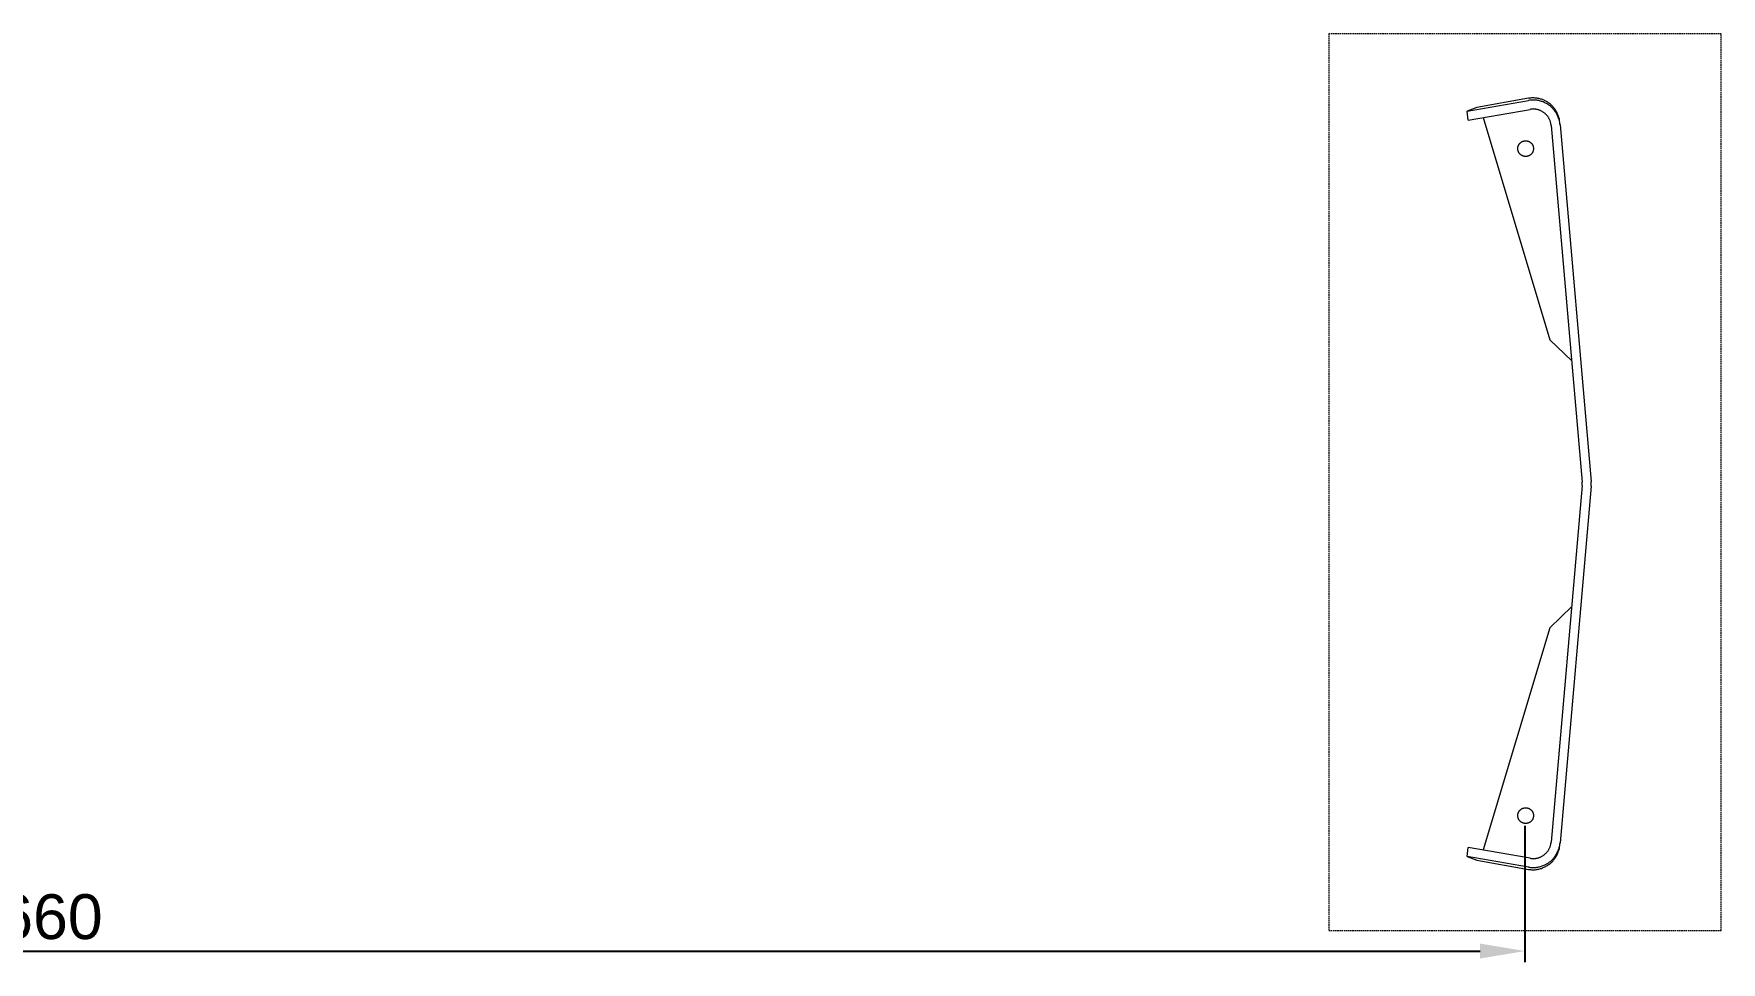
# Model space of a CAD drawing. Header units: millimetres. Extents: x -198 to 5031, y 124 to 3375.
# Drawn here: x 1516 to 3021, y 124 to 952 of the extents above; entities that cross this region are included whole.
import ezdxf

# ---------------------------------------------------------------- set-up
doc = ezdxf.new("R2010")
doc.units = ezdxf.units.MM
doc.linetypes.add('HIDDEN', pattern=[1.905, 1.27, -0.635])
for name, color, linetype, lineweight in [('ZANO_R', 7, 'Continuous', 0), ('ZANO_R_przerywana', 7, 'HIDDEN', 0), ('ZANO_W', 1, 'Continuous', 0)]:
    doc.layers.add(name, color=color, linetype=linetype, lineweight=lineweight)
doc.styles.add('Arial', font='arial.ttf')
doc.styles.get("Standard").update_dxf_attribs({"font": 'ARIALUNI.TTF'})
doc.dimstyles.new('pl i ang', dxfattribs={"dimtxt": 50, "dimasz": 50, "dimexe": 1.25, "dimexo": 0.625, "dimgap": 10, "dimtad": 1, "dimtoh": 1, "dimtxsty": 'Standard', "dimcen": 2.5, "dimclrd": 1, "dimclre": 1, "dimclrt": 1, "dimadec": 0, "dimazin": 0, "dimtfac": 1, "dimtmove": 0, "dimatfit": 3, "dimfxl": 1, "dimarcsym": 1})

# ---------------------------------------------------------------- blocks, each defined once
blk = doc.blocks.new('*D482')
at = {"layer": 'ZANO_W', "color": 1, "lineweight": -2}
for p, q in [((185.5, 244.4), (185.5, 124.1)), ((2845.9, 245.9), (2845.9, 124.1)), ((225.5, 134.1), (2805.9, 134.1))]:
    blk.add_line(p, q, dxfattribs=at)
at = {"layer": 'ZANO_W', "color": 1}
for points in [[(225.5, 140.8), (225.5, 127.4), (185.5, 134.1)], [(2805.9, 127.4), (2805.9, 140.8), (2845.9, 134.1)]]:
    blk.add_solid(points, dxfattribs=at)
at = {"layer": 'ZANO_W', "color": 1, "insert": (1515.7, 164.5), "char_height": 40, "attachment_point": 5, "style": 'Arial'}
blk.add_mtext('2660', dxfattribs=at)

msp = doc.modelspace()

# ---------------------------------------------------------------- linework, layer by layer
at = {"layer": 'ZANO_R'}
for p, q in [((2794.4, 883.3), (2849.1, 892.9)), ((2849, 894.9), (2803.1, 886.7)), ((2849.3, 894.9), (2849, 894.9)), ((2849.9, 893.1), (2849.1, 892.9)), ((2850.1, 895), (2849.3, 894.9)), ((2850.8, 893.2), (2849.9, 893.1)), ((2850.9, 895.1), (2850.1, 895)), ((2851.6, 893.2), (2850.8, 893.2)), ((2851.7, 895.2), (2850.9, 895.1)), ((2852.4, 893.3), (2851.6, 893.2)), ((2852.6, 895.2), (2851.7, 895.2)), ((2853.3, 893.3), (2852.4, 893.3)), ((2853.4, 895.2), (2852.6, 895.2)), ((2854.1, 893.3), (2853.3, 893.3)), ((2854.2, 895.2), (2853.4, 895.2)), ((2854.9, 893.2), (2854.1, 893.3)), ((2855.1, 895.1), (2854.2, 895.2)), ((2855.8, 893.2), (2854.9, 893.2)), ((2855.9, 895.1), (2855.1, 895.1)), ((2856.6, 893.1), (2855.8, 893.2)), ((2856.7, 894.9), (2855.9, 895.1)), ((2857.4, 892.9), (2856.6, 893.1)), ((2857.5, 894.8), (2856.7, 894.9)), ((2858.2, 892.8), (2857.4, 892.9)), ((2858.3, 894.6), (2857.5, 894.8)), ((2859, 892.6), (2858.2, 892.8)), ((2859.1, 894.4), (2858.3, 894.6)), ((2859.8, 892.4), (2859, 892.6)), ((2859.9, 894.2), (2859.1, 894.4)), ((2860.6, 892.1), (2859.8, 892.4)), ((2860.7, 894), (2859.9, 894.2)), ((2861.4, 891.9), (2860.6, 892.1)), ((2861.5, 893.7), (2860.7, 894)), ((2862.2, 891.6), (2861.4, 891.9)), ((2862.3, 893.4), (2861.5, 893.7)), ((2863, 891.2), (2862.2, 891.6)), ((2863, 893.1), (2862.3, 893.4)), ((2863.8, 892.7), (2863, 893.1)), ((2863.7, 890.9), (2863, 891.2)), ((2864.4, 890.5), (2863.7, 890.9)), ((2864.5, 892.3), (2863.8, 892.7)), ((2865.2, 890.1), (2864.4, 890.5)), ((2865.2, 891.9), (2864.5, 892.3)), ((2866, 891.5), (2865.2, 891.9)), ((2865.9, 889.7), (2865.2, 890.1)), ((2866.6, 889.3), (2865.9, 889.7)), ((2866.6, 891), (2866, 891.5)), ((2867.3, 890.5), (2866.6, 891)), ((2867.3, 888.8), (2866.6, 889.3)), ((2868, 890), (2867.3, 890.5)), ((2867.9, 888.3), (2867.3, 888.8)), ((2868.6, 887.8), (2867.9, 888.3)), ((2868.6, 889.5), (2868, 890)), ((2869.2, 889), (2868.6, 889.5)), ((2869.2, 887.2), (2868.6, 887.8)), ((2869.9, 888.4), (2869.2, 889)), ((2870.4, 887.8), (2869.9, 888.4)), ((2871, 887.2), (2870.4, 887.8)), ((2803.1, 886.7), (2794.4, 883.3)), ((2795.4, 875.3), (2794.4, 883.3)), ((2795.4, 875.3), (2850.5, 885)), ((2808.6, 877.6), (2868.1, 679.5)), ((2851.1, 885.1), (2850.5, 885)), ((2851.6, 885.2), (2851.1, 885.1)), ((2852.2, 885.2), (2851.6, 885.2)), ((2852.7, 885.2), (2852.2, 885.2)), ((2853.3, 885.3), (2852.7, 885.2)), ((2853.8, 885.2), (2853.3, 885.3)), ((2854.4, 885.2), (2853.8, 885.2)), ((2854.9, 885.2), (2854.4, 885.2)), ((2855.5, 885.1), (2854.9, 885.2)), ((2856, 885), (2855.5, 885.1)), ((2856.6, 884.9), (2856, 885)), ((2857.1, 884.8), (2856.6, 884.9)), ((2857.7, 884.6), (2857.1, 884.8)), ((2858.2, 884.5), (2857.7, 884.6)), ((2858.7, 884.3), (2858.2, 884.5)), ((2859.2, 884.1), (2858.7, 884.3)), ((2859.7, 883.9), (2859.2, 884.1)), ((2860.2, 883.7), (2859.7, 883.9)), ((2860.7, 883.4), (2860.2, 883.7)), ((2861.2, 883.1), (2860.7, 883.4)), ((2861.7, 882.9), (2861.2, 883.1)), ((2862.2, 882.6), (2861.7, 882.9)), ((2862.6, 882.2), (2862.2, 882.6)), ((2863.1, 881.9), (2862.6, 882.2)), ((2863.5, 881.6), (2863.1, 881.9)), ((2863.9, 881.2), (2863.5, 881.6)), ((2864.3, 880.8), (2863.9, 881.2)), ((2864.7, 880.4), (2864.3, 880.8)), ((2865.1, 880), (2864.7, 880.4)), ((2865.5, 879.6), (2865.1, 880)), ((2865.8, 879.2), (2865.5, 879.6)), ((2866.2, 878.8), (2865.8, 879.2)), ((2866.5, 878.3), (2866.2, 878.8)), ((2866.8, 877.8), (2866.5, 878.3)), ((2867.1, 877.4), (2866.8, 877.8)), ((2867.3, 876.9), (2867.1, 877.4)), ((2867.6, 876.4), (2867.3, 876.9)), ((2867.8, 875.9), (2867.6, 876.4)), ((2868.1, 875.4), (2867.8, 875.9)), ((2868.3, 874.9), (2868.1, 875.4)), ((2868.5, 874.4), (2868.3, 874.9)), ((2868.6, 873.8), (2868.5, 874.4)), ((2868.8, 873.3), (2868.6, 873.8)), ((2868.9, 872.8), (2868.8, 873.3)), ((2869, 872.2), (2868.9, 872.8)), ((2869.8, 886.7), (2869.2, 887.2)), ((2870.4, 886.1), (2869.8, 886.7)), ((2871, 885.5), (2870.4, 886.1)), ((2871.5, 886.6), (2871, 887.2)), ((2871.5, 884.9), (2871, 885.5)), ((2872.1, 885.9), (2871.5, 886.6)), ((2872.1, 884.2), (2871.5, 884.9)), ((2872.6, 885.3), (2872.1, 885.9)), ((2872.6, 883.6), (2872.1, 884.2)), ((2873, 884.6), (2872.6, 885.3)), ((2873.1, 882.9), (2872.6, 883.6)), ((2873.5, 883.9), (2873, 884.6)), ((2873.5, 882.2), (2873.1, 882.9)), ((2873.9, 883.2), (2873.5, 883.9)), ((2874, 881.5), (2873.5, 882.2)), ((2874.3, 882.4), (2873.9, 883.2)), ((2874.4, 880.8), (2874, 881.5)), ((2874.7, 881.7), (2874.3, 882.4)), ((2874.8, 880), (2874.4, 880.8)), ((2875, 881), (2874.7, 881.7)), ((2875.1, 879.3), (2874.8, 880)), ((2875.4, 880.2), (2875, 881)), ((2875.4, 878.5), (2875.1, 879.3)), ((2875.7, 879.4), (2875.4, 880.2)), ((2875.8, 877.7), (2875.4, 878.5)), ((2875.9, 878.6), (2875.7, 879.4)), ((2876, 876.9), (2875.8, 877.7)), ((2876.2, 877.8), (2875.9, 878.6)), ((2876.3, 876.2), (2876, 876.9)), ((2876.4, 877), (2876.2, 877.8)), ((2876.5, 875.4), (2876.3, 876.2)), ((2876.6, 876.2), (2876.4, 877)), ((2876.7, 874.6), (2876.5, 875.4)), ((2876.8, 875.4), (2876.6, 876.2)), ((2876.9, 873.7), (2876.7, 874.6)), ((2877, 872.9), (2876.9, 873.7)), ((2877.2, 871.6), (2877, 873.3)), ((2877.1, 872.1), (2877, 872.9)), ((2869.1, 871.7), (2869, 872.2)), ((2869.2, 871.1), (2869.1, 871.7)), ((2869.2, 870.6), (2869.2, 871.1)), ((2869.2, 870.6), (2897.1, 552.3)), ((2877.2, 871.3), (2877.1, 872.1)), ((2877.2, 871.3), (2905.1, 553)), ((2839.6, 850.9), (2839.7, 851.1)), ((2839.6, 850.7), (2839.6, 850.9)), ((2839.6, 850.4), (2839.6, 850.7)), ((2839.6, 850.2), (2839.6, 850.4)), ((2839.6, 849.9), (2839.6, 850.2)), ((2839.6, 849.7), (2839.6, 849.9)), ((2839.6, 849.5), (2839.6, 849.7)), ((2839.6, 849.2), (2839.6, 849.5)), ((2839.6, 849), (2839.6, 849.2)), ((2839.7, 848.8), (2839.6, 849)), ((2839.7, 851.4), (2839.8, 851.6)), ((2839.7, 851.1), (2839.7, 851.4)), ((2839.7, 848.5), (2839.7, 848.8)), ((2839.8, 848.3), (2839.7, 848.5)), ((2839.8, 851.8), (2839.9, 852.1)), ((2839.8, 851.6), (2839.8, 851.8)), ((2839.8, 848.1), (2839.8, 848.3)), ((2839.9, 847.8), (2839.8, 848.1)), ((2839.9, 852.1), (2840, 852.3)), ((2840, 847.6), (2839.9, 847.8)), ((2840, 852.3), (2840.1, 852.5)), ((2840.1, 847.4), (2840, 847.6)), ((2840.1, 852.5), (2840.2, 852.7)), ((2840.2, 847.2), (2840.1, 847.4)), ((2840.2, 852.7), (2840.3, 853)), ((2840.3, 846.9), (2840.2, 847.2)), ((2840.3, 853), (2840.4, 853.2)), ((2840.4, 846.7), (2840.3, 846.9)), ((2840.4, 853.2), (2840.5, 853.4)), ((2840.5, 846.5), (2840.4, 846.7)), ((2840.5, 853.4), (2840.6, 853.6)), ((2840.6, 846.3), (2840.5, 846.5)), ((2840.6, 853.6), (2840.7, 853.8)), ((2840.7, 846.1), (2840.6, 846.3)), ((2840.7, 853.8), (2840.9, 854)), ((2840.9, 845.9), (2840.7, 846.1)), ((2840.9, 854), (2841, 854.2)), ((2841, 845.7), (2840.9, 845.9)), ((2841, 854.2), (2841.1, 854.4)), ((2841.1, 845.5), (2841, 845.7)), ((2841.1, 854.4), (2841.3, 854.5)), ((2841.3, 845.3), (2841.1, 845.5)), ((2841.3, 854.5), (2841.5, 854.7)), ((2841.5, 845.2), (2841.3, 845.3)), ((2841.5, 854.7), (2841.6, 854.9)), ((2841.6, 845), (2841.5, 845.2)), ((2841.6, 854.9), (2841.8, 855.1)), ((2841.8, 844.8), (2841.6, 845)), ((2841.8, 855.1), (2842, 855.2)), ((2842, 844.7), (2841.8, 844.8)), ((2842, 855.2), (2842.2, 855.4)), ((2842.2, 844.5), (2842, 844.7)), ((2842.2, 855.4), (2842.3, 855.5)), ((2842.3, 844.4), (2842.2, 844.5)), ((2842.3, 855.5), (2842.5, 855.7)), ((2842.5, 844.2), (2842.3, 844.4)), ((2842.5, 855.7), (2842.7, 855.8)), ((2842.7, 844.1), (2842.5, 844.2)), ((2842.7, 855.8), (2842.9, 855.9)), ((2842.9, 844), (2842.7, 844.1)), ((2842.9, 855.9), (2843.1, 856)), ((2843.1, 843.8), (2842.9, 844)), ((2843.1, 856), (2843.4, 856.2)), ((2843.4, 843.7), (2843.1, 843.8)), ((2843.4, 856.2), (2843.6, 856.3)), ((2843.6, 843.6), (2843.4, 843.7)), ((2843.6, 856.3), (2843.8, 856.4)), ((2843.8, 843.5), (2843.6, 843.6)), ((2843.8, 856.4), (2844, 856.5)), ((2844, 843.4), (2843.8, 843.5)), ((2844, 856.5), (2844.2, 856.5)), ((2844.2, 843.3), (2844, 843.4)), ((2844.2, 856.5), (2844.5, 856.6)), ((2844.5, 843.3), (2844.2, 843.3)), ((2844.5, 856.6), (2844.7, 856.7)), ((2844.7, 843.2), (2844.5, 843.3)), ((2844.7, 856.7), (2844.9, 856.7)), ((2844.9, 843.1), (2844.7, 843.2)), ((2844.9, 856.7), (2845.1, 856.8)), ((2845.1, 843.1), (2844.9, 843.1)), ((2845.1, 856.8), (2845.4, 856.8)), ((2845.4, 843), (2845.1, 843.1)), ((2845.4, 856.8), (2845.6, 856.9)), ((2845.6, 843), (2845.4, 843)), ((2845.6, 856.9), (2845.9, 856.9)), ((2845.9, 843), (2845.6, 843)), ((2845.9, 856.9), (2846.1, 856.9)), ((2846.1, 843), (2845.9, 843)), ((2846.1, 856.9), (2846.3, 856.9)), ((2846.3, 842.9), (2846.1, 843)), ((2846.3, 856.9), (2846.6, 856.9)), ((2846.6, 842.9), (2846.3, 842.9)), ((2846.6, 856.9), (2846.8, 856.9)), ((2846.8, 842.9), (2846.6, 842.9)), ((2846.8, 856.9), (2847.1, 856.9)), ((2847.1, 843), (2846.8, 842.9)), ((2847.1, 856.9), (2847.3, 856.9)), ((2847.3, 843), (2847.1, 843)), ((2847.3, 856.9), (2847.5, 856.9)), ((2847.5, 843), (2847.3, 843)), ((2847.5, 856.9), (2847.8, 856.8)), ((2847.8, 843), (2847.5, 843)), ((2847.8, 856.8), (2848, 856.8)), ((2848, 843.1), (2847.8, 843)), ((2848, 856.8), (2848.2, 856.7)), ((2848.2, 843.1), (2848, 843.1)), ((2848.2, 856.7), (2848.5, 856.7)), ((2848.5, 843.2), (2848.2, 843.1)), ((2848.5, 856.7), (2848.7, 856.6)), ((2848.7, 843.3), (2848.5, 843.2)), ((2848.7, 856.6), (2848.9, 856.5)), ((2848.9, 843.3), (2848.7, 843.3)), ((2848.9, 856.5), (2849.1, 856.5)), ((2849.1, 843.4), (2848.9, 843.3)), ((2849.1, 856.5), (2849.4, 856.4)), ((2849.4, 843.5), (2849.1, 843.4)), ((2849.4, 856.4), (2849.6, 856.3)), ((2849.6, 843.6), (2849.4, 843.5)), ((2849.6, 856.3), (2849.8, 856.2)), ((2849.8, 843.7), (2849.6, 843.6)), ((2849.8, 856.2), (2850, 856)), ((2850, 843.8), (2849.8, 843.7)), ((2850, 856), (2850.2, 855.9)), ((2850.2, 844), (2850, 843.8)), ((2850.2, 855.9), (2850.4, 855.8)), ((2850.4, 844.1), (2850.2, 844)), ((2850.4, 855.8), (2850.6, 855.7)), ((2850.6, 844.2), (2850.4, 844.1)), ((2850.6, 855.7), (2850.8, 855.5)), ((2850.8, 844.4), (2850.6, 844.2)), ((2850.8, 855.5), (2851, 855.4)), ((2851, 844.5), (2850.8, 844.4)), ((2851, 855.4), (2851.2, 855.2)), ((2851.2, 844.7), (2851, 844.5)), ((2851.2, 855.2), (2851.4, 855.1)), ((2851.4, 844.8), (2851.2, 844.7)), ((2851.4, 855.1), (2851.5, 854.9)), ((2851.5, 845), (2851.4, 844.8)), ((2851.5, 854.9), (2851.7, 854.7)), ((2851.7, 845.2), (2851.5, 845)), ((2851.7, 854.7), (2851.8, 854.5)), ((2851.8, 845.3), (2851.7, 845.2)), ((2851.8, 854.5), (2852, 854.4)), ((2852, 845.5), (2851.8, 845.3)), ((2852, 854.4), (2852.2, 854.2)), ((2852.2, 845.7), (2852, 845.5)), ((2852.2, 854.2), (2852.3, 854)), ((2852.3, 845.9), (2852.2, 845.7)), ((2852.3, 854), (2852.4, 853.8)), ((2852.4, 846.1), (2852.3, 845.9)), ((2852.4, 853.8), (2852.6, 853.6)), ((2852.6, 846.3), (2852.4, 846.1)), ((2852.6, 853.6), (2852.7, 853.4)), ((2852.7, 846.5), (2852.6, 846.3)), ((2852.7, 853.4), (2852.8, 853.2)), ((2852.8, 846.7), (2852.7, 846.5)), ((2852.8, 853.2), (2852.9, 853)), ((2852.9, 846.9), (2852.8, 846.7)), ((2852.9, 853), (2853, 852.7)), ((2853, 847.2), (2852.9, 846.9)), ((2853, 852.7), (2853.1, 852.5)), ((2853.1, 847.4), (2853, 847.2)), ((2853.1, 852.5), (2853.2, 852.3)), ((2853.2, 847.6), (2853.1, 847.4)), ((2853.2, 852.3), (2853.2, 852.1)), ((2853.2, 852.1), (2853.3, 851.8)), ((2853.3, 848.1), (2853.2, 847.8)), ((2853.2, 847.8), (2853.2, 847.6)), ((2853.3, 851.8), (2853.4, 851.6)), ((2853.4, 848.3), (2853.3, 848.1)), ((2853.4, 851.6), (2853.4, 851.4)), ((2853.4, 851.4), (2853.5, 851.1)), ((2853.5, 848.8), (2853.4, 848.5)), ((2853.4, 848.5), (2853.4, 848.3)), ((2853.5, 851.1), (2853.5, 850.9)), ((2853.5, 850.9), (2853.5, 850.7)), ((2853.5, 850.7), (2853.6, 850.4)), ((2853.6, 849.5), (2853.5, 849.2)), ((2853.5, 849.2), (2853.5, 849)), ((2853.5, 849), (2853.5, 848.8)), ((2853.6, 850.4), (2853.6, 850.2)), ((2853.6, 850.2), (2853.6, 849.9)), ((2853.6, 849.9), (2853.6, 849.7)), ((2853.6, 849.7), (2853.6, 849.5)), ((2868.1, 679.5), (2887.6, 660.5)), ((2897.1, 549.5), (2869.2, 231.3)), ((2905.1, 548.9), (2877.2, 230.6)), ((2897.1, 551.9), (2897.1, 552.3)), ((2897.1, 551.4), (2897.1, 551.9)), ((2897.1, 550.9), (2897.1, 551.4)), ((2897.1, 550.5), (2897.1, 550.9)), ((2897.1, 550), (2897.1, 550.5)), ((2897.1, 549.5), (2897.1, 550)), ((2905.1, 552.3), (2905.1, 553)), ((2905.1, 551.6), (2905.1, 552.3)), ((2905.1, 550.9), (2905.1, 551.6)), ((2905.1, 550.2), (2905.1, 550.9)), ((2905.1, 549.5), (2905.1, 550.2)), ((2905.1, 548.9), (2905.1, 549.5)), ((2868.1, 422.4), (2887.6, 441.4)), ((2868.1, 422.4), (2808.6, 224.3)), ((2839.6, 255.9), (2839.7, 256.1)), ((2839.6, 255.7), (2839.6, 255.9)), ((2839.7, 256.4), (2839.8, 256.6)), ((2839.7, 256.1), (2839.7, 256.4)), ((2839.8, 256.8), (2839.9, 257.1)), ((2839.8, 256.6), (2839.8, 256.8)), ((2839.9, 257.1), (2840, 257.3)), ((2840, 257.3), (2840.1, 257.5)), ((2840.1, 257.5), (2840.2, 257.7)), ((2840.2, 257.7), (2840.3, 258)), ((2840.3, 258), (2840.4, 258.2)), ((2840.4, 258.2), (2840.5, 258.4)), ((2840.5, 258.4), (2840.6, 258.6)), ((2840.6, 258.6), (2840.7, 258.8)), ((2840.7, 258.8), (2840.9, 259)), ((2840.9, 259), (2841, 259.2)), ((2841, 259.2), (2841.1, 259.4)), ((2841.1, 259.4), (2841.3, 259.5)), ((2841.3, 259.5), (2841.5, 259.7)), ((2841.5, 259.7), (2841.6, 259.9)), ((2841.6, 259.9), (2841.8, 260.1)), ((2841.8, 260.1), (2842, 260.2)), ((2842, 260.2), (2842.2, 260.4)), ((2842.2, 260.4), (2842.3, 260.5)), ((2842.3, 260.5), (2842.5, 260.7)), ((2842.5, 260.7), (2842.7, 260.8)), ((2842.7, 260.8), (2842.9, 260.9)), ((2842.9, 260.9), (2843.1, 261)), ((2843.1, 261), (2843.4, 261.2)), ((2843.4, 261.2), (2843.6, 261.3)), ((2843.6, 261.3), (2843.8, 261.4)), ((2843.8, 261.4), (2844, 261.5)), ((2844, 261.5), (2844.2, 261.5)), ((2844.2, 261.5), (2844.5, 261.6)), ((2844.5, 261.6), (2844.7, 261.7)), ((2844.7, 261.7), (2844.9, 261.7)), ((2844.9, 261.7), (2845.1, 261.8)), ((2845.1, 261.8), (2845.4, 261.8)), ((2845.4, 261.8), (2845.6, 261.9)), ((2845.6, 261.9), (2845.9, 261.9)), ((2845.9, 261.9), (2846.1, 261.9)), ((2846.1, 261.9), (2846.3, 261.9)), ((2846.3, 261.9), (2846.6, 261.9)), ((2846.6, 261.9), (2846.8, 261.9)), ((2846.8, 261.9), (2847.1, 261.9)), ((2847.1, 261.9), (2847.3, 261.9)), ((2847.3, 261.9), (2847.5, 261.9)), ((2847.5, 261.9), (2847.8, 261.8)), ((2847.8, 261.8), (2848, 261.8)), ((2848, 261.8), (2848.2, 261.7)), ((2848.2, 261.7), (2848.5, 261.7)), ((2848.5, 261.7), (2848.7, 261.6)), ((2848.7, 261.6), (2848.9, 261.5)), ((2848.9, 261.5), (2849.1, 261.5)), ((2849.1, 261.5), (2849.4, 261.4)), ((2849.4, 261.4), (2849.6, 261.3)), ((2849.6, 261.3), (2849.8, 261.2)), ((2849.8, 261.2), (2850, 261)), ((2850, 261), (2850.2, 260.9)), ((2850.2, 260.9), (2850.4, 260.8)), ((2850.4, 260.8), (2850.6, 260.7)), ((2850.6, 260.7), (2850.8, 260.5)), ((2850.8, 260.5), (2851, 260.4)), ((2851, 260.4), (2851.2, 260.2)), ((2851.2, 260.2), (2851.4, 260.1)), ((2851.4, 260.1), (2851.5, 259.9)), ((2851.5, 259.9), (2851.7, 259.7)), ((2851.7, 259.7), (2851.8, 259.5)), ((2851.8, 259.5), (2852, 259.4)), ((2852, 259.4), (2852.2, 259.2)), ((2852.2, 259.2), (2852.3, 259)), ((2852.3, 259), (2852.4, 258.8)), ((2852.4, 258.8), (2852.6, 258.6)), ((2852.6, 258.6), (2852.7, 258.4)), ((2852.7, 258.4), (2852.8, 258.2)), ((2852.8, 258.2), (2852.9, 258)), ((2852.9, 258), (2853, 257.7)), ((2853, 257.7), (2853.1, 257.5)), ((2853.1, 257.5), (2853.2, 257.3)), ((2853.2, 257.3), (2853.2, 257.1)), ((2853.2, 257.1), (2853.3, 256.8)), ((2853.3, 256.8), (2853.4, 256.6)), ((2853.4, 256.6), (2853.4, 256.4)), ((2853.4, 256.4), (2853.5, 256.1)), ((2853.5, 256.1), (2853.5, 255.9)), ((2853.5, 255.9), (2853.5, 255.7)), ((2839.6, 255.4), (2839.6, 255.7)), ((2839.6, 255.2), (2839.6, 255.4)), ((2839.6, 254.9), (2839.6, 255.2)), ((2839.6, 254.7), (2839.6, 254.9)), ((2839.6, 254.5), (2839.6, 254.7)), ((2839.6, 254.2), (2839.6, 254.5)), ((2839.6, 254), (2839.6, 254.2)), ((2839.7, 253.8), (2839.6, 254)), ((2839.7, 253.5), (2839.7, 253.8)), ((2839.8, 253.3), (2839.7, 253.5)), ((2839.8, 253.1), (2839.8, 253.3)), ((2839.9, 252.8), (2839.8, 253.1)), ((2840, 252.6), (2839.9, 252.8)), ((2840.1, 252.4), (2840, 252.6)), ((2840.2, 252.2), (2840.1, 252.4)), ((2840.3, 251.9), (2840.2, 252.2)), ((2840.4, 251.7), (2840.3, 251.9)), ((2840.5, 251.5), (2840.4, 251.7)), ((2840.6, 251.3), (2840.5, 251.5)), ((2840.7, 251.1), (2840.6, 251.3)), ((2840.9, 250.9), (2840.7, 251.1)), ((2841, 250.7), (2840.9, 250.9)), ((2841.1, 250.5), (2841, 250.7)), ((2841.3, 250.3), (2841.1, 250.5)), ((2841.5, 250.2), (2841.3, 250.3)), ((2841.6, 250), (2841.5, 250.2)), ((2841.8, 249.8), (2841.6, 250)), ((2842, 249.7), (2841.8, 249.8)), ((2842.2, 249.5), (2842, 249.7)), ((2842.3, 249.4), (2842.2, 249.5)), ((2842.5, 249.2), (2842.3, 249.4)), ((2842.7, 249.1), (2842.5, 249.2)), ((2842.9, 249), (2842.7, 249.1)), ((2843.1, 248.8), (2842.9, 249)), ((2843.4, 248.7), (2843.1, 248.8)), ((2843.6, 248.6), (2843.4, 248.7)), ((2843.8, 248.5), (2843.6, 248.6)), ((2844, 248.4), (2843.8, 248.5)), ((2844.2, 248.3), (2844, 248.4)), ((2844.5, 248.3), (2844.2, 248.3)), ((2844.7, 248.2), (2844.5, 248.3)), ((2844.9, 248.1), (2844.7, 248.2)), ((2845.1, 248.1), (2844.9, 248.1)), ((2845.4, 248), (2845.1, 248.1)), ((2845.6, 248), (2845.4, 248)), ((2845.9, 248), (2845.6, 248)), ((2846.1, 248), (2845.9, 248)), ((2846.3, 247.9), (2846.1, 248)), ((2846.6, 247.9), (2846.3, 247.9)), ((2846.8, 247.9), (2846.6, 247.9)), ((2847.1, 248), (2846.8, 247.9)), ((2847.3, 248), (2847.1, 248)), ((2847.5, 248), (2847.3, 248)), ((2847.8, 248), (2847.5, 248)), ((2848, 248.1), (2847.8, 248)), ((2848.2, 248.1), (2848, 248.1)), ((2848.5, 248.2), (2848.2, 248.1)), ((2848.7, 248.3), (2848.5, 248.2)), ((2848.9, 248.3), (2848.7, 248.3)), ((2849.1, 248.4), (2848.9, 248.3)), ((2849.4, 248.5), (2849.1, 248.4)), ((2849.6, 248.6), (2849.4, 248.5)), ((2849.8, 248.7), (2849.6, 248.6)), ((2850, 248.8), (2849.8, 248.7)), ((2850.2, 249), (2850, 248.8)), ((2850.4, 249.1), (2850.2, 249)), ((2850.6, 249.2), (2850.4, 249.1)), ((2850.8, 249.4), (2850.6, 249.2)), ((2851, 249.5), (2850.8, 249.4)), ((2851.2, 249.7), (2851, 249.5)), ((2851.4, 249.8), (2851.2, 249.7)), ((2851.5, 250), (2851.4, 249.8)), ((2851.7, 250.2), (2851.5, 250)), ((2851.8, 250.3), (2851.7, 250.2)), ((2852, 250.5), (2851.8, 250.3)), ((2852.2, 250.7), (2852, 250.5)), ((2852.3, 250.9), (2852.2, 250.7)), ((2852.4, 251.1), (2852.3, 250.9)), ((2852.6, 251.3), (2852.4, 251.1)), ((2852.7, 251.5), (2852.6, 251.3)), ((2852.8, 251.7), (2852.7, 251.5)), ((2852.9, 251.9), (2852.8, 251.7)), ((2853, 252.2), (2852.9, 251.9)), ((2853.1, 252.4), (2853, 252.2)), ((2853.2, 252.6), (2853.1, 252.4)), ((2853.3, 253.1), (2853.2, 252.8)), ((2853.2, 252.8), (2853.2, 252.6)), ((2853.4, 253.3), (2853.3, 253.1)), ((2853.5, 253.8), (2853.4, 253.5)), ((2853.4, 253.5), (2853.4, 253.3)), ((2853.5, 255.7), (2853.6, 255.4)), ((2853.6, 254.5), (2853.5, 254.2)), ((2853.5, 254.2), (2853.5, 254)), ((2853.5, 254), (2853.5, 253.8)), ((2853.6, 255.4), (2853.6, 255.2)), ((2853.6, 255.2), (2853.6, 254.9)), ((2853.6, 254.9), (2853.6, 254.7)), ((2853.6, 254.7), (2853.6, 254.5)), ((2794.4, 218.6), (2795.4, 226.6)), ((2850.5, 216.9), (2795.4, 226.6)), ((2867.6, 225.5), (2867.8, 226)), ((2867.8, 226), (2868.1, 226.5)), ((2868.1, 226.5), (2868.3, 227)), ((2868.3, 227), (2868.5, 227.5)), ((2868.5, 227.5), (2868.6, 228.1)), ((2868.6, 228.1), (2868.8, 228.6)), ((2868.8, 228.6), (2868.9, 229.1)), ((2868.9, 229.1), (2869, 229.7)), ((2869, 229.7), (2869.1, 230.2)), ((2869.1, 230.2), (2869.2, 230.8)), ((2869.2, 230.8), (2869.2, 231.3)), ((2876, 224.9), (2876.3, 225.7)), ((2876.3, 225.7), (2876.5, 226.5)), ((2876.5, 226.5), (2876.7, 227.3)), ((2876.6, 225.7), (2876.8, 226.5)), ((2876.7, 227.3), (2876.9, 228.2)), ((2876.9, 228.2), (2877, 229)), ((2877, 228.6), (2877.2, 230.3)), ((2877, 229), (2877.1, 229.8)), ((2877.1, 229.8), (2877.2, 230.6)), ((2849.1, 209), (2794.4, 218.6)), ((2794.4, 218.6), (2803.1, 215.2)), ((2803.1, 215.2), (2849, 207)), ((2850.5, 216.9), (2851.1, 216.8)), ((2851.1, 216.8), (2851.6, 216.7)), ((2851.6, 216.7), (2852.2, 216.7)), ((2852.2, 216.7), (2852.7, 216.6)), ((2852.7, 216.6), (2853.3, 216.6)), ((2853.3, 216.6), (2853.8, 216.6)), ((2853.8, 216.6), (2854.4, 216.7)), ((2854.4, 216.7), (2854.9, 216.7)), ((2854.9, 216.7), (2855.5, 216.8)), ((2855.5, 216.8), (2856, 216.9)), ((2856, 216.9), (2856.6, 217)), ((2856.6, 217), (2857.1, 217.1)), ((2857.1, 217.1), (2857.7, 217.2)), ((2857.7, 217.2), (2858.2, 217.4)), ((2858.2, 217.4), (2858.7, 217.6)), ((2858.7, 217.6), (2859.2, 217.8)), ((2859.2, 217.8), (2859.7, 218)), ((2859.7, 218), (2860.2, 218.2)), ((2860.2, 218.2), (2860.7, 218.5)), ((2860.7, 218.5), (2861.2, 218.7)), ((2861.2, 218.7), (2861.7, 219)), ((2861.7, 219), (2862.2, 219.3)), ((2862.2, 219.3), (2862.6, 219.6)), ((2862.6, 219.6), (2863.1, 220)), ((2863, 210.6), (2863.7, 211)), ((2863.1, 220), (2863.5, 220.3)), ((2863.5, 220.3), (2863.9, 220.7)), ((2863.7, 211), (2864.4, 211.4)), ((2863.9, 220.7), (2864.3, 221.1)), ((2864.3, 221.1), (2864.7, 221.4)), ((2864.4, 211.4), (2865.2, 211.8)), ((2864.7, 221.4), (2865.1, 221.8)), ((2865.1, 221.8), (2865.5, 222.3)), ((2865.2, 211.8), (2865.9, 212.2)), ((2865.5, 222.3), (2865.8, 222.7)), ((2865.8, 222.7), (2866.2, 223.1)), ((2865.9, 212.2), (2866.6, 212.6)), ((2866, 210.4), (2866.6, 210.9)), ((2866.2, 223.1), (2866.5, 223.6)), ((2866.5, 223.6), (2866.8, 224)), ((2866.6, 212.6), (2867.3, 213.1)), ((2866.6, 210.9), (2867.3, 211.4)), ((2866.8, 224), (2867.1, 224.5)), ((2867.1, 224.5), (2867.3, 225)), ((2867.3, 225), (2867.6, 225.5)), ((2867.3, 213.1), (2867.9, 213.6)), ((2867.3, 211.4), (2868, 211.9)), ((2867.9, 213.6), (2868.6, 214.1)), ((2868, 211.9), (2868.6, 212.4)), ((2868.6, 214.1), (2869.2, 214.7)), ((2868.6, 212.4), (2869.2, 212.9)), ((2869.2, 214.7), (2869.8, 215.2)), ((2869.2, 212.9), (2869.9, 213.5)), ((2869.8, 215.2), (2870.4, 215.8)), ((2869.9, 213.5), (2870.4, 214.1)), ((2870.4, 215.8), (2871, 216.4)), ((2870.4, 214.1), (2871, 214.7)), ((2871, 216.4), (2871.5, 217)), ((2871, 214.7), (2871.5, 215.3)), ((2871.5, 217), (2872.1, 217.7)), ((2871.5, 215.3), (2872.1, 216)), ((2872.1, 217.7), (2872.6, 218.3)), ((2872.1, 216), (2872.6, 216.6)), ((2872.6, 218.3), (2873.1, 219)), ((2872.6, 216.6), (2873, 217.3)), ((2873, 217.3), (2873.5, 218)), ((2873.1, 219), (2873.5, 219.7)), ((2873.5, 219.7), (2874, 220.4)), ((2873.5, 218), (2873.9, 218.7)), ((2873.9, 218.7), (2874.3, 219.4)), ((2874, 220.4), (2874.4, 221.1)), ((2874.3, 219.4), (2874.7, 220.2)), ((2874.4, 221.1), (2874.8, 221.9)), ((2874.7, 220.2), (2875, 220.9)), ((2874.8, 221.9), (2875.1, 222.6)), ((2875, 220.9), (2875.4, 221.7)), ((2875.1, 222.6), (2875.4, 223.4)), ((2875.4, 223.4), (2875.8, 224.2)), ((2875.4, 221.7), (2875.7, 222.5)), ((2875.7, 222.5), (2875.9, 223.3)), ((2875.8, 224.2), (2876, 224.9)), ((2875.9, 223.3), (2876.2, 224)), ((2876.2, 224), (2876.4, 224.8)), ((2876.4, 224.8), (2876.6, 225.7)), ((2849, 207), (2849.3, 207)), ((2849.1, 209), (2849.9, 208.8)), ((2849.3, 207), (2850.1, 206.8)), ((2849.9, 208.8), (2850.8, 208.7)), ((2850.1, 206.8), (2850.9, 206.8)), ((2850.8, 208.7), (2851.6, 208.7)), ((2850.9, 206.8), (2851.7, 206.7)), ((2851.6, 208.7), (2852.4, 208.6)), ((2851.7, 206.7), (2852.6, 206.7)), ((2852.4, 208.6), (2853.3, 208.6)), ((2852.6, 206.7), (2853.4, 206.7)), ((2853.3, 208.6), (2854.1, 208.6)), ((2853.4, 206.7), (2854.2, 206.7)), ((2854.1, 208.6), (2854.9, 208.7)), ((2854.2, 206.7), (2855.1, 206.7)), ((2854.9, 208.7), (2855.8, 208.7)), ((2855.1, 206.7), (2855.9, 206.8)), ((2855.8, 208.7), (2856.6, 208.8)), ((2855.9, 206.8), (2856.7, 206.9)), ((2856.6, 208.8), (2857.4, 209)), ((2856.7, 206.9), (2857.5, 207.1)), ((2857.4, 209), (2858.2, 209.1)), ((2857.5, 207.1), (2858.3, 207.3)), ((2858.2, 209.1), (2859, 209.3)), ((2858.3, 207.3), (2859.1, 207.4)), ((2859, 209.3), (2859.8, 209.5)), ((2859.1, 207.4), (2859.9, 207.7)), ((2859.8, 209.5), (2860.6, 209.8)), ((2859.9, 207.7), (2860.7, 207.9)), ((2860.6, 209.8), (2861.4, 210)), ((2860.7, 207.9), (2861.5, 208.2)), ((2861.4, 210), (2862.2, 210.3)), ((2861.5, 208.2), (2862.3, 208.5)), ((2862.2, 210.3), (2863, 210.6)), ((2862.3, 208.5), (2863, 208.8)), ((2863, 208.8), (2863.8, 209.2)), ((2863.8, 209.2), (2864.5, 209.6)), ((2864.5, 209.6), (2865.2, 210)), ((2865.2, 210), (2866, 210.4))]:
    msp.add_line(p, q, dxfattribs=at)
at = {"layer": 'ZANO_R_przerywana'}
for p, q in [((2671, 952.4), (2671, 152.4)), ((3021, 952.4), (2671, 952.4)), ((3021, 152.4), (3021, 952.4)), ((2671, 152.4), (3021, 152.4))]:
    msp.add_line(p, q, dxfattribs=at)

# ---------------------------------------------------------------- dimensions: what is measured, and where the dimension line sits
at = {"layer": 'ZANO_W'}
dim = msp.add_linear_dim(base=(2845.9, 134.1), p1=(185.5, 254.4), p2=(2845.9, 255.9), dimstyle='pl i ang', override={"dimtxt": 40, "dimasz": 40, "dimexe": 10, "dimexo": 10, "dimtoh": 0, "dimdec": 0, "dimtxsty": 'Arial', "dimtdec": 0, "dimtmove": 1}, dxfattribs=at)
dim.commit()
dim.dimension.update_dxf_attribs({"geometry": '*D482', "text_midpoint": (1515.7, 164.5)})

doc.saveas('drawing.dxf')
